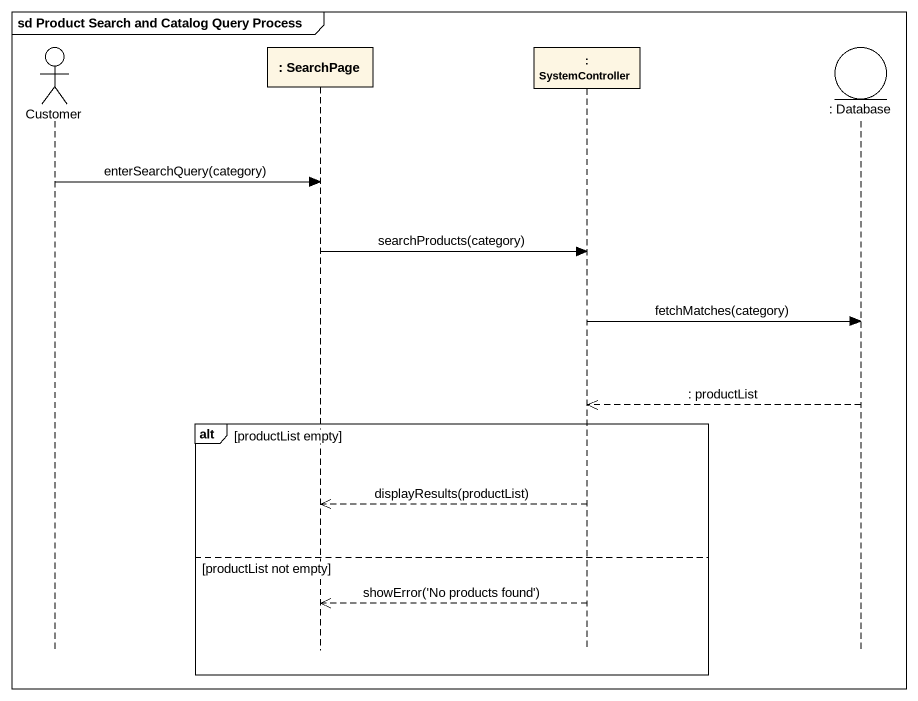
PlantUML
@startuml
mainframe sd Product Search and Catalog Query Process
hide footbox
actor Customer
participant ": SearchPage" as SearchPage
participant ": SystemController" as SystemController
entity ": Database" as Database_

Customer -> SearchPage : enterSearchQuery(category)
SearchPage -> SystemController : searchProducts(category)
SystemController -> Database_ : fetchMatches(category)
Database_ -->> SystemController : : productList
alt productList empty
  SystemController -->> SearchPage : displayResults(productList)
else productList not empty
  SystemController -->> SearchPage : showError('No products found')
end
@enduml
